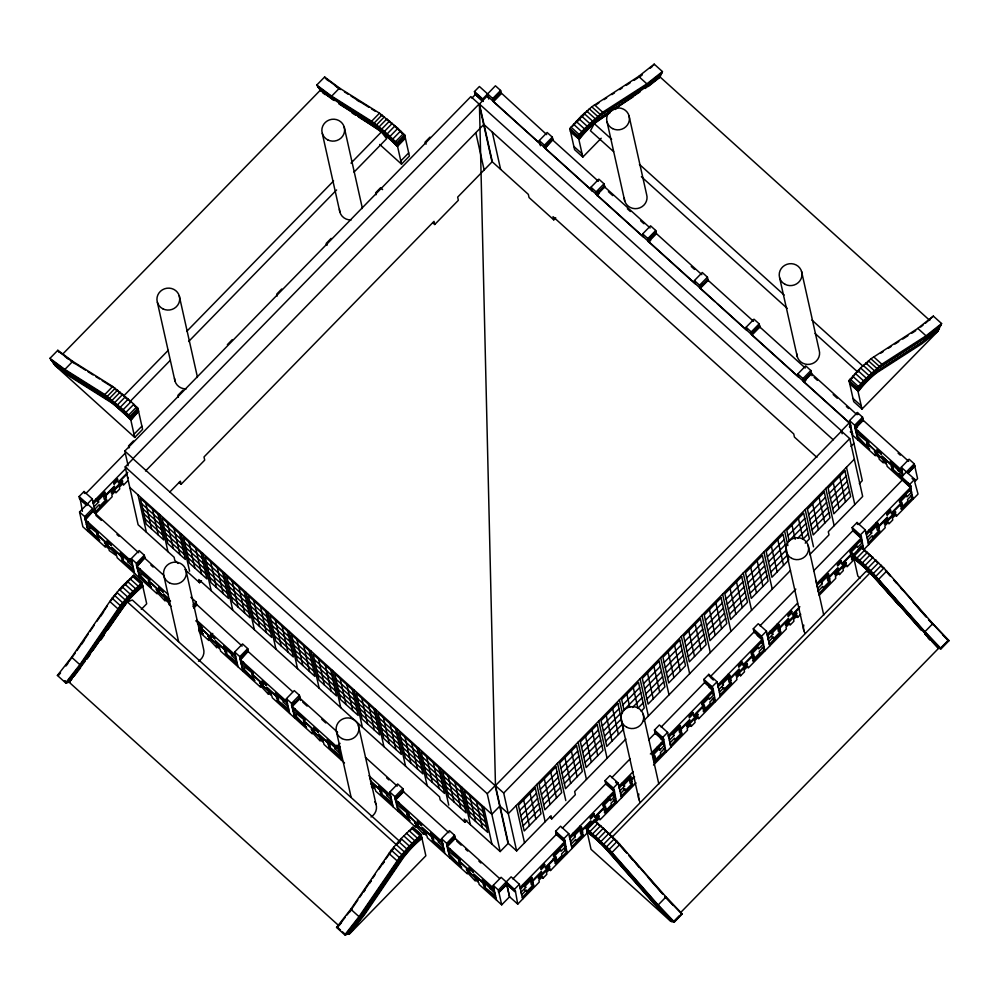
<?xml version="1.0" encoding="UTF-8"?>
<svg xmlns="http://www.w3.org/2000/svg" width="999" height="999" viewBox="0 0 999 999"><rect width="100%" height="100%" fill="white"/><g stroke="black" fill="none" stroke-linecap="round" stroke-linejoin="round"><path stroke-width="1.5" d="M653.596 65.472L654.195 64.136L662.437 71.578L659.889 77.285L648.239 86.488M933.353 316.121L917.806 328.396L870.941 358.791L860.564 367.932L849 380.494L853.72 401.623L861.962 409.066L937.699 331.481L941.595 323.551L933.353 316.121L925.499 323.189M609.44 112.837L594.28 123.614L590.459 130.757L613.611 151.648M70.255 682.055L65.647 682.879L57.405 675.449L71.628 657.242L112.088 598.176L121.928 586.613L133.741 575.224L141.983 582.654L146.703 603.796L141.296 609.328M75.25 653.059L65.946 665.471M76.985 650.524L82.18 642.894M83.904 640.347L88.237 634.003M89.972 631.455L94.293 625.099M96.891 621.291L101.224 614.934M102.959 612.387L107.28 606.031M81.868 643.955L84.465 640.147M100.924 615.983L103.521 612.162M65.647 682.879L79.87 664.672L120.317 605.619L130.157 594.055L141.983 582.654M85.439 660.764L79.058 669.243M87.175 658.204L123.664 604.882L133.354 593.756L142.582 585.314M86.851 659.29L90.335 654.183M92.932 650.361L124.138 604.782L133.429 594.105L142.67 585.701M100.899 639.947L104.395 634.802M107.892 629.657L123.626 606.53A27.123 6.369 -47.9 0 1 142.457 586.788L142.845 586.5M350.786 909.227L391.246 850.161L401.074 838.598L412.899 827.209L421.141 834.64L425.861 855.781L350.125 933.353L344.805 934.864L336.563 927.422L350.786 909.227L359.016 916.657L344.805 934.864M352.672 907.591L357.867 899.962M359.603 897.414L362.2 893.606M363.923 891.071L370.854 880.893M372.59 878.358L375.187 874.537M378.646 869.455L383.841 861.837M385.577 859.29L394.305 847.227M363.624 892.132L365.347 889.585M369.68 883.228L371.416 880.681M382.679 864.147L384.415 861.613M359.016 916.657L399.475 857.604L409.315 846.041L421.141 834.64M399.775 841.433L132.33 600.024L127.348 601.91L69.118 682.205L338.873 925.711M110.752 600.948L112.238 598.975M571.053 131.893L579.295 139.336A27.123 6.369 -47.9 0 1 598.289 120.33L609.989 112.825M850.211 383.878L858.441 391.308A27.123 6.369 -47.9 0 1 877.434 372.315L921.89 343.756L938.398 330.719M60.19 672.827L57.405 675.449M58.729 675.199L60.539 672.889M65.971 665.946L67.77 663.623M68.869 682.305L77.21 671.615M70.255 681.018L72.128 678.633M73.988 676.248L80.519 667.894M345.092 917.457L337.425 927.272L340.522 930.057M347.015 914.997L348.926 912.537M339.697 924.874L341.508 922.552M349.638 912.137L352.36 908.665M346.129 934.627L360.602 916.095L400.849 857.304L409.79 846.79L421.378 835.713M348.027 934.29L362.849 915.296L402.822 856.867L412.512 845.741L421.728 837.299M348.489 934.202L363.399 915.096L403.296 856.767L412.587 846.091L421.815 837.686M349.413 934.04L364.51 914.697L402.784 858.516A27.123 6.369 -47.9 0 1 421.615 838.773L422.003 838.486M112.974 597.989L116.658 593.418M571.403 129.945L570.441 131.156L578.683 138.599L587.537 128.521L597.664 119.343L640.072 91.896M578.771 138.986L587.612 128.871L597.327 120.08L633.129 96.891M392.607 849.862L394.006 848.101M601.198 138.237L582.804 157.08L574.575 149.638L569.842 128.509L581.406 115.946L591.783 106.806L638.648 76.411L654.195 64.136M582.804 157.08L578.084 135.951L584.353 128.809L602.697 112.238L646.89 83.854L662.437 71.578M861.962 409.066L857.242 387.924L863.498 380.794L881.855 364.223L926.048 335.839L941.595 323.551M572.402 126.361L585.551 112.887M396.578 844.48L401.386 839.098M397.664 843.693L400.761 840.221M851.086 379.333L852.622 377.572M119.793 589.785L132.193 577.385M120.829 589.098L122.39 587.375M854.757 374.75L849.162 381.181L857.392 388.623L868.793 376.186L878.546 367.595L925.274 337.312L940.996 324.9M577.372 121.304L578.97 119.618M128.109 465.746L124.825 451.048L470.854 96.603L479.095 104.046L492.02 161.9L457.654 197.128L458.354 200.3L434.74 224.5L432.679 222.64M625.886 739.035L574.65 791.52L575.349 794.692L551.735 818.893L551.023 815.721L516.645 850.923L508.404 843.481L495.467 785.626L841.495 431.168L849.737 438.611L862.674 496.466L828.296 531.705L829.008 534.865L809.677 554.67M49.95 358.354L57.83 350.287L72.727 361.376L112.687 386.476L131.056 401.623L137.887 408.241L142.607 429.37L134.728 437.437L55.482 365.909L49.95 358.354L64.86 369.443L104.808 394.543L123.189 409.69L130.007 416.308L134.728 437.437M333.803 100.375L320.567 90.534L316.745 85.065L324.625 76.998L339.523 88.087L379.483 113.187L397.864 128.334L404.682 134.952L409.403 156.081L401.523 164.148L379.707 144.455M62.512 354.295L320.354 90.185L381.443 131.918L386.638 138.699L354.008 172.14M64.86 369.443L72.727 361.376M316.745 85.065L331.656 96.154L339.523 88.087M104.808 394.543L112.687 386.476M331.656 96.154L371.616 121.254L379.483 113.187M107.33 396.341L115.21 388.274M371.616 121.254L374.138 123.052L382.005 114.985M109.753 398.164L117.632 390.109M374.138 123.052L376.548 124.875L384.428 116.808M112.288 400.174L120.167 392.12M376.548 124.875L379.096 126.885L386.963 118.819M114.935 402.36L122.802 394.293M379.096 126.885L381.73 129.071L389.598 121.004M123.614 396.029L168.219 350.337M186.713 331.393L333.579 180.956M350.986 163.124L381.443 131.918M117.645 404.682L125.512 396.615M381.73 129.071L384.44 131.393L392.32 123.327M120.404 407.13L128.284 399.063M384.44 131.393L387.2 133.841L395.08 125.774M129.895 401.698L170.142 360.464M188.636 341.521L336.601 189.96M123.189 409.69L131.056 401.623M387.2 133.841L389.985 136.401L397.864 128.334M125.974 412.325L133.841 404.258M389.985 136.401L392.769 139.036L400.636 130.969M128.721 415.01L136.601 406.943M401.523 164.148L396.803 143.019L395.517 141.721L403.396 133.654M130.007 416.308L137.887 408.241M396.803 143.019L404.682 134.952M404.92 136.014L397.04 144.081L375.562 125.062L333.291 98.314L318.119 87.025M405.357 137.999L397.49 146.066L378.097 128.634L338.798 103.796M138.337 411.663L130.869 420.154L134.403 415.696M134.016 434.253L141.895 426.186M400.811 160.964L408.691 152.897M86.751 505.019L79.533 498.513L79.096 496.553L84.041 491.496L92.283 498.926L93.369 503.796L104.907 491.97L105.22 493.394L98.289 500.499L98.639 502.072L94.043 506.793M133.466 440.871L128.521 445.929L128.958 447.889L129.458 447.39M182.879 390.247L177.934 395.304L178.384 397.265M227.36 344.68L232.305 339.623M281.718 288.998L276.785 294.056L277.223 296.029M331.144 238.374L326.198 243.431L326.636 245.404L327.135 244.892M429.982 137.125L425.037 142.195L426.086 144.143M474.463 91.571L479.408 86.501L492.732 98.526L493.169 100.499L501.036 92.432L500.599 90.459L495.429 85.802L482.704 99.001L474.463 91.571L474.9 93.531L483.141 100.974M79.533 498.513L80.032 498.014L82.405 511.338M482.38 101.249L475.012 94.018L475.499 93.519L482.717 100.025M85.839 493.543L124.887 453.546M471.915 98.077L475.174 94.743M171.054 606.368L168.881 604.407L168.494 602.647L164.623 599.163L165.022 600.923L156.731 592.032L157.118 593.793L117.17 557.742L116.783 555.968L109.266 550.599L108.879 548.838L105.02 545.354L105.407 547.115L82.855 526.76L79.545 511.975L92.283 498.926M479.095 104.046L133.067 458.491L124.825 451.048M178.184 563.436L174.813 560.402L174.101 557.23L138.124 524.75L125.2 466.883L133.067 458.816L495.129 785.639L508.054 843.493L500.187 851.56L464.223 819.105L464.922 822.277L466.895 820.254M488.186 96.404L487.699 96.903L487.562 93.869M126.623 467.644L92.994 502.097L95.592 513.711L112.2 496.69L111.813 494.93L115.497 491.146L115.896 492.907L119.755 488.948L119.356 487.187L123.052 483.404L123.451 485.177L127.585 480.931M127.785 472.315L118.232 482.105L118.394 482.867L127.16 473.888M492.732 98.526L500.599 90.459M92.595 508.566L93.032 510.539L85.152 518.606L84.715 516.633L92.595 508.566L79.096 496.553M539.972 143.706L493.431 101.698L492.644 100.025L500.524 91.958L501.036 92.432M88.449 522.489L86.476 524.5L98.202 533.828L97.877 532.405L85.802 521.503L84.753 518.631L87.7 515.596M492.757 100.524L495.716 97.49M94.618 509.403L99.226 504.682L99.588 506.281L106.518 499.175L106.756 500.237L95.217 512.05M106.144 497.514L104.296 499.425L103.734 496.953L114.361 486.063L114.535 486.825L105.769 495.804L106.144 497.514L104.083 495.666M493.281 100.986L501.148 92.919L546.715 134.615M85.265 519.093L93.144 511.026L92.52 510.064L93.032 510.539M493.431 101.698L501.311 93.631M88.024 531.418L85.427 519.805L93.144 511.026M86.339 524.038L88.312 522.027M89.61 527.697L87.65 529.77L99.725 540.671L87.063 527.11M145.542 470.991L483.691 124.613M87.812 530.494L89.785 528.471M169.78 492.007L180.382 481.156L181.081 484.315L204.708 460.114L203.996 456.955L434.028 221.328L434.74 224.5M133.017 566.52L128.197 562.162L127.847 560.576L129.808 558.566M540.422 145.742L539.26 140.547L547.14 132.48L552.31 137.138L552.747 139.111L544.88 147.178L544.355 146.703L545.142 148.376L591.683 190.384M134.565 573.426L131.256 558.641L139.136 550.586L144.306 555.244L144.743 557.217L136.863 565.284L136.351 564.81L144.231 556.743L144.743 557.217M128.197 562.162L130.17 560.152M544.88 147.178L544.443 145.205L552.31 137.138M136.863 565.284L136.426 563.311L144.306 555.244M544.467 147.203L552.235 138.636L552.747 139.111M139.735 578.096L136.463 565.309L144.231 556.743M136.975 565.771L144.855 557.704L144.331 557.242M544.979 147.665L552.859 139.598L552.347 139.136M137.587 568.668L137.138 566.483L144.855 557.704M545.142 148.376L552.859 139.598M138.049 570.716L140.022 568.706M140.16 569.168L138.187 571.178L149.912 580.494L149.588 579.07L137.512 568.181M138.774 573.788L151.436 587.337L139.361 576.448L141.334 574.425M184.915 569.517L199.525 582.704L201.498 580.694M859.34 483.666L862.299 480.631L849.362 422.777L487.312 95.966L479.433 104.033L492.37 161.888L528.334 194.368L529.045 197.54L553.771 219.855L555.731 217.832M591.82 191.009L590.971 187.213L598.851 179.146L604.02 183.816L604.457 185.777L596.59 193.843L596.066 193.381L596.853 195.055L643.393 237.063L642.682 233.891L650.561 225.824L655.731 230.494L656.168 232.455L648.289 240.522L647.777 240.06L655.656 231.993L656.168 232.455M193.057 604.944L196.016 601.922L190.846 597.252M596.59 193.843L596.141 191.883L604.02 183.816M192.982 606.443L195.929 603.421L196.453 603.883L193.494 606.917M596.178 193.868L599.125 190.846M596.69 194.343L604.57 186.276L603.945 185.315L604.457 185.777M193.606 607.404L196.566 604.383L242.12 646.078M596.853 195.055L604.732 186.988L650.137 227.972M193.769 608.116L196.716 605.094M596.99 195.679L598.963 193.656M200.599 629.545L200.037 627.072L211.326 637.874L202.16 629.595L202.535 631.306L200.599 629.545L202.56 627.534M210.789 635.451L210.477 634.028L214.51 637.687L214.835 639.098L210.789 635.451L212.762 633.441M199.063 631.655L208.828 640.471L208.429 638.698L216.733 647.602L218.706 645.591M224.925 651.51L224.55 649.8L215.197 640.759L226.323 650.799L226.873 653.271L224.925 651.51L226.898 649.5M237.974 666.783L234.678 651.997L242.545 643.93L247.727 648.601L248.164 650.561L240.284 658.628L239.772 658.166L243.157 671.453M236.438 659.864L231.618 655.519L233.579 653.496M648.289 240.522L647.851 238.561L655.731 230.494M240.284 658.628L239.847 656.668L247.727 648.601M650.674 240.334L648.701 242.357L647.889 240.547L655.756 232.48L656.58 234.29M239.872 658.653L247.64 650.099L248.164 650.561M240.397 659.128L248.264 651.061L247.752 650.586M648.401 241.021L656.281 232.954M242.183 667.145L254.857 680.694L242.782 669.792L241.009 662.012L240.559 659.839L248.264 651.061M241.471 664.073L243.444 662.05M243.569 662.512L241.608 664.535L253.321 673.85L253.009 672.427L240.934 661.525M242.769 669.742L244.743 667.719M276.636 698.189L276.261 696.478L266.908 687.437L278.034 697.477L278.584 699.949L276.636 698.189L278.609 696.178M701.847 274.65L656.443 233.666L648.563 241.733L695.104 283.741L694.392 280.569L702.272 272.502L707.442 277.173L707.879 279.133L699.999 287.2L699.487 286.738L701.46 284.715M289.685 713.461L286.388 698.676L294.255 690.609L299.425 695.279L299.875 697.24L291.995 705.306L291.483 704.844L294.855 718.131M288.149 706.543L283.329 702.197L285.289 700.174M291.995 705.306L291.558 703.346L299.425 695.279M699.999 287.2L699.562 285.239L707.442 277.173M291.583 705.331L294.543 702.309M715.034 301.723L700.274 288.411L699.6 287.225L702.547 284.203M700.112 287.687L707.991 279.62L708.291 280.969M292.108 705.794L299.975 697.727L299.35 696.778L299.875 697.24M292.719 708.691L292.27 706.518L300.137 698.451L337.6 732.255M700.274 288.411L708.154 280.344L753.546 321.328M293.182 710.751L295.155 708.728M295.279 709.19L293.319 711.213L305.032 720.529L304.72 719.105L292.645 708.204M328.346 744.867L327.959 743.156L318.619 734.115L329.732 744.143L330.294 746.615L328.346 744.867L330.319 742.844M339.847 753.221L335.04 748.875L334.677 747.289L336.651 745.266M341.396 760.139L338.099 745.354L340.06 743.331M717.294 303.783L746.815 330.419L746.103 327.247L753.983 319.18L759.153 323.851L759.59 325.811L751.71 333.878L751.198 333.416L751.985 335.09L798.526 377.098L797.814 373.926L805.694 365.859L810.863 370.529L811.3 372.49L803.421 380.557L802.909 380.082L803.833 382.38L805.806 380.369M335.04 748.875L337 746.852M751.71 333.878L751.273 331.918L759.153 323.851M751.31 333.903L759.065 325.349L759.59 325.811M751.822 334.365L759.702 326.298L759.178 325.836M751.985 335.09L759.852 327.023L805.256 368.007M380.057 791.545L379.67 789.834L370.329 780.793L381.443 790.821L382.005 793.293L380.057 791.545L382.03 789.522M393.107 806.817L389.81 792.032L397.677 783.965L402.847 788.636L403.284 790.596L395.417 798.663L394.892 798.189L398.276 811.475M391.558 799.899L386.75 795.541L388.711 793.531M395.417 798.663L394.98 796.69L402.847 788.636M803.421 380.557L802.984 378.596L810.863 370.529M395.005 798.688L397.964 795.666M395.529 799.15L403.396 791.083L402.772 790.122L403.284 790.596M803.533 381.044L811.413 372.977L810.776 372.015L811.3 372.49M396.603 803.983L398.576 801.972M398.701 802.547L396.728 804.557L408.454 813.885L408.141 812.462L396.066 801.56M407.43 816.258L406.88 813.785L418.169 824.575L408.991 816.295L409.378 818.006L407.43 816.258L409.403 814.235M371.865 787.637L371.466 785.863L375.324 789.347L375.724 791.121L415.671 827.172L415.272 825.411L423.564 834.302L425.537 832.292M431.768 838.223L431.381 836.513L422.04 827.459L433.154 837.499L433.716 839.972L431.768 838.223L433.741 836.2M444.817 853.483L441.508 838.71L449.388 830.644L454.557 835.301L454.995 837.274L447.127 845.341L446.603 844.867L450.549 840.833M913.086 499.138L910.489 487.524L887.149 466.358L886.75 464.597L882.891 461.113L883.291 462.874L879.245 459.228L878.845 457.467L874.987 453.983L875.386 455.744L852.821 435.377L849.525 420.604L857.392 412.537L862.574 417.195L863.011 419.168L855.132 427.235L854.62 426.76L862.487 418.693L863.011 419.168M443.269 846.578L438.449 842.219L440.422 840.209M500.187 851.56L487.25 793.706L495.129 785.639M842.145 433.778L841.483 430.844L849.362 422.777M855.132 427.235L854.694 425.262L862.574 417.195M447.127 845.341L446.69 843.368L454.557 835.301M858.004 440.047L854.719 427.26L862.599 419.193L863.411 420.991M449.987 858.153L446.715 845.366L454.483 836.8L454.995 837.274M855.244 427.722L863.111 419.655M447.227 845.828L455.107 837.761L454.595 837.299M855.544 429.058L857.504 427.048M516.645 850.923L503.708 793.056L849.737 438.611M448.351 850.811L450.287 848.638M856.355 432.704L858.328 430.694M450.412 849.225L448.439 851.235L460.164 860.551L459.84 859.14L447.777 848.238M858.416 431.118L856.455 433.129L868.168 442.445L867.856 441.034L855.781 430.132M499.725 806.205L491.845 814.272L129.795 487.462M851.011 446.378L853.958 443.344M867.157 444.83L866.595 442.345L877.884 453.146L868.718 444.867L869.093 446.578L867.157 444.83L869.118 442.807M854.332 459.19L508.304 813.636L500.074 806.193M519.642 810.551L536.475 793.318M540.284 789.41L557.117 772.165M560.926 768.268L577.759 751.023M581.568 747.127L598.401 729.882M602.21 725.973L619.043 708.728M622.852 704.832L639.685 687.587M643.493 683.691L660.327 666.445M664.135 662.537L680.968 645.304M684.777 641.395L701.61 624.15M705.419 620.254L722.252 603.009M726.061 599.113L742.894 581.868M746.703 577.959L763.536 560.726M767.344 556.818L784.178 539.572M787.986 535.676L804.819 518.431M808.628 514.535L825.461 497.29M829.27 493.381L846.103 476.148M520.779 815.659L537.612 798.426M541.421 794.517L558.254 777.272M562.062 773.376L578.896 756.131M582.704 752.235L599.537 734.989M603.346 731.081L620.179 713.835M640.821 692.694L623.988 709.939L621.665 699.55L638.498 682.305L644.255 708.016L641.133 711.213M644.63 688.798L661.463 671.553M665.272 667.644L682.105 650.411M685.913 646.503L702.747 629.258M706.568 625.362L723.388 608.116M727.21 604.22L744.043 586.975M747.851 583.066L764.685 565.834M768.493 561.925L785.326 544.68M805.968 523.538L789.135 540.784L786.812 530.394L803.646 513.149L809.39 538.861L805.231 543.131M809.777 519.642L826.61 502.397M830.419 498.489L847.252 481.256M521.928 820.766L538.761 803.533M542.569 799.625L559.403 782.379M563.211 778.483L580.044 761.238M583.853 757.342L600.686 740.097M604.495 736.188L621.328 718.943M632.479 707.517L641.97 697.801M645.779 693.905L662.612 676.66M666.42 672.752L683.254 655.519M687.062 651.61L703.895 634.365M707.704 630.469L724.537 613.224M728.346 609.328L745.179 592.082M748.988 588.174L765.821 570.941M769.63 567.032L786.463 549.787M797.614 538.361L807.105 528.646M810.913 524.75L827.746 507.504M831.555 503.596L848.388 486.363M523.064 825.873L539.897 808.641M543.706 804.732L560.539 787.487M564.348 783.591L581.181 766.345M584.989 762.449L601.823 745.204M605.631 741.295L622.464 724.05M643.106 702.909L637.899 708.241L633.304 687.637M646.915 699.013L663.748 681.768M667.557 677.859L684.39 660.626M688.199 656.718L705.032 639.472M708.84 635.576L725.674 618.331M729.482 614.435L746.315 597.19M750.124 593.281L766.957 576.048M770.766 572.14L787.599 554.895L783.004 534.29L766.171 551.535L771.915 577.247L788.748 560.002L788.174 557.454M808.241 533.753L803.046 539.085L798.438 518.481M812.062 529.857L828.895 512.612M832.704 508.703L849.537 491.471M891.483 466.795L891.108 465.072L881.755 456.031L892.881 466.071L893.431 468.543L891.483 466.795L893.456 464.772M483.479 884.889L483.091 883.178L473.751 874.137L484.865 884.177L485.414 886.65L483.479 884.889L485.439 882.879M643.331 721.166L790.496 570.417M902.996 475.137L890.559 462.662L890.246 461.238L902.322 472.14L901.235 467.27L909.102 459.203L914.272 463.873L914.722 465.846L907.829 472.902M494.98 893.243L482.554 880.768L482.23 879.345L494.305 890.246L493.219 885.376L501.098 877.309L514.423 889.347L514.86 891.308L515.359 890.796L517.732 904.12L539.285 882.042L538.886 880.281L542.582 876.498L542.981 878.258L546.84 874.3L546.441 872.539L550.137 868.755L550.524 870.529L587.674 832.479M898.176 470.791L900.136 468.781M490.159 888.898L492.132 886.887M511.238 887.075L507.117 883.366L498.838 892.007L498.389 890.047L511.126 876.847L519.368 884.277L520.454 889.147L531.992 877.322L532.305 878.745L525.374 885.851L525.724 887.424L521.116 892.144L521.703 894.754L526.311 890.034L526.66 891.632L533.603 884.527L533.841 885.589L522.302 897.402L522.664 899.063M561.688 837.387L564.772 840.171L564.285 840.683L556.043 833.241L555.606 831.28L560.539 826.223L568.781 833.653L572.09 848.438M610.077 785.838L614.198 789.56L613.698 790.059L605.456 782.617L605.019 780.656L609.964 775.599L618.206 783.029L621.503 797.814M665.983 752.259L663.611 738.935L663.124 739.435L654.882 732.005L654.445 730.032L659.39 724.974L667.619 732.404L670.928 747.19M705.831 681.805L713.036 688.311L712.537 688.811L704.307 681.38L703.858 679.407L708.803 674.35L717.045 681.793L720.354 696.565M764.822 651.011L762.462 637.687L761.962 638.186L753.721 630.756L753.283 628.783L758.229 623.726L766.47 631.168L769.767 645.953M859.24 534.577L861.3 536.438L860.801 536.95L852.559 529.507L852.122 527.547L857.067 522.477L865.309 529.92L868.606 544.705M907.629 483.029L910.713 485.814L910.226 486.326L901.985 478.883L901.548 476.923L914.272 463.873M911.25 468.394L914.197 465.372L914.722 465.846M907.417 472.927L909.39 470.904M911.35 468.893L914.197 465.372M556.043 833.241L556.53 832.741L556.455 835.077M753.721 630.756L754.22 630.244L757.417 633.528M852.559 529.507L853.059 528.995L856.143 531.793M901.985 478.883L902.472 478.384L902.247 480.094L858.853 524.537M501.698 904.832L498.938 892.507L506.818 884.44L509.577 896.765L501.698 904.832L479.145 884.465L478.746 882.704L474.887 879.22L475.274 880.981L466.983 872.09L467.382 873.85L427.435 837.799L427.035 836.026L423.176 832.542L423.564 834.302M605.869 784.452L606.068 782.604M655.294 733.828L655.481 731.98M704.707 683.204L704.907 681.355L713.149 688.798L715.409 701.635L712.312 698.838M754.133 632.579L754.32 630.744M861.6 540.322L861.076 538.149L852.834 530.719L853.059 528.995M907.941 473.389L914.822 466.333L914.31 465.859M512.912 878.895L556.306 834.452L564.547 841.895L520.067 887.449L522.29 897.352M562.337 828.283L605.731 783.828L613.973 791.27L569.492 836.825L569.954 839.073M611.763 777.659L630.194 758.765M648.638 739.872L655.157 733.204L663.386 740.646L650.374 753.983M661.176 727.035L704.57 682.579L712.811 690.022L668.331 735.576L668.793 737.836M710.601 676.41L753.995 631.955L762.237 639.397L717.757 684.964L718.206 687.212M760.014 625.786L795.816 589.11M813.773 570.716L852.834 530.719M514.423 889.347L519.368 884.277M564.285 840.683L563.836 838.723L568.781 833.653M613.698 790.059L613.261 788.099L618.206 783.029M663.124 739.435L662.687 737.474L667.619 732.404M712.537 688.811L712.1 686.85L717.045 681.793M761.962 638.186L761.525 636.226L766.47 631.168M860.801 536.95L860.364 534.977L865.309 529.92M910.226 486.326L909.789 484.353L914.722 479.295L901.235 467.27M567.145 853.508L564.772 840.171M613.473 800.087L616.57 802.884L614.198 789.56M914.822 466.333L917.582 478.658L914.672 481.768L918.031 494.08L896.465 516.158L896.078 514.398L892.382 518.181L892.781 519.942L888.923 523.901L888.523 522.14L884.827 525.911L885.226 527.684L863.673 549.762L861.3 536.438M909.477 490.359L911.538 492.22L906.942 496.94L906.58 495.354L899.649 502.46L899.325 501.036L910.876 489.223L910.713 485.814M633.016 771.752L618.918 786.201L619.368 788.448M797.552 603.221L767.17 634.34L769.392 644.243M816.595 583.716L861.076 538.149M866.008 533.091L910.489 487.524M564.934 843.581L553.384 855.406L553.708 856.83L560.639 849.724L561.001 851.298L565.596 846.59L562.512 843.793M569.867 838.523L581.406 826.697L581.73 828.121L574.787 835.226L575.149 836.812L570.541 841.52M614.348 792.956L602.809 804.782L603.121 806.205L610.064 799.1L608.004 797.239M619.293 787.899L630.831 776.073L631.143 777.497L624.213 784.602L624.562 786.188L619.967 790.896M652.235 754.158L663.773 742.332M668.706 737.274L680.257 725.449L680.569 726.872L673.638 733.978L673.988 735.564L669.38 740.271M713.186 691.708L701.648 703.533L701.972 704.957L708.903 697.851L709.253 699.437L713.86 694.717L711.8 692.856M718.131 686.65L729.67 674.824L729.994 676.248L723.051 683.353L723.413 684.939L718.805 689.66M762.612 641.083L751.073 652.909L751.385 654.333L758.328 647.227L758.678 648.813L763.286 644.093L761.226 642.232M767.557 636.026L779.095 624.2L779.407 625.624L772.477 632.729L772.826 634.315L768.219 639.035M816.97 585.402L828.508 573.588L828.833 574.999L821.89 582.105L822.252 583.691L817.644 588.411M861.45 539.847L849.912 551.66L850.224 553.084L857.167 545.978L857.517 547.564L862.125 542.844L860.064 540.983M866.395 534.777L877.934 522.964L878.246 524.388L871.315 531.48L871.665 533.066L867.07 537.787M652.547 755.581L659.477 748.476L657.417 746.615M742.619 663.311L738.761 667.27L738.436 665.846L742.307 661.887L742.619 663.311L740.559 661.45M657.779 748.201L659.839 750.062L664.435 745.341L661.35 742.557M633.915 776.698L629.657 781.056L630.219 783.528L632.067 781.63L631.693 779.919L634.615 776.922M652.647 757.504L654.77 755.331L655.332 757.804L653.471 759.702M799.849 606.73L792.407 614.348L792.582 615.109L799.4 608.116M586.313 828.196L594.18 820.129L617.132 841.345L666.021 896.927L682.255 913.935L674.375 922.002L670.279 920.866L591.033 849.325L586.313 828.196L609.253 849.412L658.154 904.994L674.375 922.002M860.127 578.109L857.829 576.036L853.109 554.907L860.976 546.84L883.928 568.056L932.816 623.626L949.05 640.646L941.17 648.713L937.799 648.189M533.229 882.866L531.368 884.777L530.819 882.304L541.446 871.415L541.62 872.177L532.854 881.155L533.229 882.866L531.168 881.018M554.632 860.951L556.48 859.053L555.931 856.58L545.304 867.457L545.479 868.218L554.245 859.24L554.632 860.951L552.572 859.09M566.183 849.187L561.575 853.908L561.938 855.506L554.994 862.612L555.232 863.673L566.77 851.847L564.71 849.937M571.128 844.13L575.724 839.41L576.086 841.008L583.016 833.903L583.254 834.964L571.715 846.79M582.654 832.254L580.794 834.153L580.244 831.68L590.871 820.791L591.033 821.553L582.267 830.531L582.654 832.254L580.594 830.394M605.906 808.428L604.045 810.326L603.671 808.616L594.904 817.594L594.73 816.832L605.357 805.956L605.906 808.428L603.846 806.568M615.596 798.563L611.001 803.283L611.351 804.882L604.42 811.987L604.657 813.049L616.196 801.223L614.123 799.312L616.196 801.223M620.541 793.506L625.149 788.785L625.511 790.384L632.442 783.278L632.679 784.34L621.141 796.166M665.022 747.939L660.414 752.659L660.776 754.257L653.846 761.363M669.967 742.881L674.575 738.161L674.924 739.76L681.867 732.654L682.092 733.716L670.554 745.541L670.229 744.255M681.493 731.006L679.632 732.904L679.083 730.431L689.71 719.542L689.872 720.304L681.106 729.295L681.493 731.006L679.432 729.145M704.745 707.18L702.884 709.078L702.509 707.367L693.743 716.358L693.568 715.596L704.195 704.707L704.745 707.18L702.684 705.319M714.447 697.327L709.839 702.035L710.189 703.633L703.259 710.739L703.496 711.8L715.034 699.974L712.961 698.064M719.38 692.257L723.988 687.537L724.35 689.135L731.28 682.03L731.518 683.091L719.979 694.917L719.642 693.631M730.906 680.381L729.058 682.28L728.496 679.807L739.123 668.93L739.297 669.692L730.531 678.671L730.906 680.381L728.858 678.521M754.17 656.555L752.309 658.466L751.922 656.755L743.156 665.734L742.994 664.972L753.621 654.083L754.17 656.555L752.11 654.695M763.86 646.703L759.252 651.41L759.615 653.009L752.684 660.114L752.921 661.176L764.46 649.35L762.387 647.439L764.46 649.35M768.805 641.633L773.413 636.925L773.763 638.511L780.706 631.418L780.943 632.467L769.405 644.293M780.331 629.757L778.471 631.655L777.921 629.183L788.548 618.306L788.723 619.068L779.944 628.046L780.331 629.757L778.271 627.896M818.231 591.008L822.826 586.301L823.188 587.899L830.119 580.794L830.356 581.843L818.818 593.668M829.757 579.133L827.896 581.031L827.347 578.558L837.961 567.682L838.136 568.443L829.37 577.422L829.757 579.133L827.696 577.272M853.009 555.307L851.148 557.217L850.773 555.506L841.995 564.485L841.832 563.723L852.459 552.834L853.009 555.307L850.948 553.458M858.104 550.174L862.699 545.454M867.644 540.384L872.252 535.676L872.602 537.275L879.545 530.169L879.782 531.231L868.243 543.044M879.17 528.508L877.309 530.419L876.76 527.934L887.387 517.057L887.562 517.819L878.795 526.798L879.17 528.508L877.11 526.648M902.434 504.695L900.574 506.593L900.186 504.882L891.42 513.861L891.245 513.099L901.872 502.21L902.434 504.695L900.374 502.834M912.124 494.83L907.517 499.55L907.879 501.148L900.936 508.241L901.173 509.303L912.724 497.49L910.651 495.566L912.724 497.49M589.41 825.861L594.343 820.828M594.068 821.715L599.188 816.483L598.963 815.471L587.712 826.997L587.936 827.996M846.29 563.361L835.039 574.887L834.814 573.876L846.066 562.362L846.29 563.361L844.23 561.5M587.512 829.145L595.392 821.078M853.109 554.907L854.307 555.856L862.187 547.789M853.508 556.843L851.523 558.866L851.76 559.927L854.907 556.705M595.866 821.915L599.55 818.131L599.949 819.904L636.051 782.916M654.07 762.424L665.621 750.599L663.548 748.688M653.508 765.034L687.549 730.169L687.15 728.408L690.846 724.625L691.233 726.398L695.104 722.439L694.705 720.666L698.388 716.895L698.788 718.656L736.962 679.545L736.575 677.784L740.259 674L740.659 675.774L744.517 671.815L744.13 670.042L747.814 666.271L748.214 668.031L786.388 628.92L785.988 627.16L789.685 623.376L790.072 625.149L793.943 621.191L793.543 619.417L797.239 615.646L797.627 617.407L800.736 614.235M837.437 572.664L839.497 574.525L843.356 570.566L842.969 568.806L846.653 565.022L847.052 566.783L854.307 559.353M590.159 831.33L598.026 823.263M854.307 555.856L856.955 558.029L864.822 549.962M592.869 833.653L600.736 825.586M856.955 558.029L859.664 560.364L867.544 552.297M595.629 836.101L603.496 828.034M859.664 560.364L862.424 562.812L870.304 554.745M598.413 838.661L606.281 830.594M862.424 562.812L865.209 565.359L873.089 557.292M601.186 841.283L609.065 833.228M865.209 565.359L867.994 567.994L875.861 559.927M609.24 834.39L865.996 571.391L870.017 572.927L938.623 648.276L680.781 912.387M603.945 843.98L611.813 835.913M941.17 648.713L924.949 631.693L870.741 570.691L878.62 562.624M612.175 837.037L870.017 572.927M606.643 846.69L614.51 838.623M873.438 573.401L881.318 565.334M609.253 849.412L617.132 841.345M876.061 576.123L883.928 568.056M612.05 852.409L619.929 844.342M878.845 579.12L886.725 571.053M658.154 904.994L666.021 896.927M924.949 631.693L932.816 623.626M679.32 915.808L673.413 921.852L656.892 904.532L603.408 844.267M949.05 640.646L948.088 640.496L940.209 648.563L923.688 631.243L875.037 575.911L853.346 555.968M124.788 584.865L127.21 582.442M858.054 371.253L859.714 369.58M581.393 117.208L583.803 114.897M409.69 830.856L413.062 827.896L420.267 834.402M586.376 112.138L587.986 110.752M865.534 364.123L867.956 362.05M421.291 835.339L409.627 846.528L400.374 857.404L360.052 916.295L345.666 934.714L342.582 931.917M649.974 68.344L652.384 66.434M639.897 76.761L642.332 74.838M661.837 72.915L646.116 85.327L599.4 115.609L589.635 124.201L578.246 136.638L570.004 129.196M661.513 73.626L645.704 86.126L599.063 116.334L589.635 124.638L578.321 137.013L570.079 129.57M645.154 88.461L660.202 76.573M920.666 327.01L923.076 325.1M940.671 325.612L924.862 338.112L878.208 368.319L868.78 376.623L857.479 388.998L849.237 381.556M939.36 328.559L923.151 341.371L876.822 371.328L866.695 380.507L857.829 390.584L849.6 383.141M939.035 329.27L922.726 342.158L876.485 372.065L866.77 380.856L857.916 390.971L849.687 383.529M614.497 109.253L660.014 76.935L929.769 320.429M594.942 105.469L598.838 102.972M604.045 99.625L606.643 97.952M611.85 94.605L614.46 92.932M619.655 89.598L622.265 87.924M626.161 85.415L630.069 82.905M633.978 80.395L637.874 77.897M615.197 109.49L617.794 107.817M880.594 353.284L883.203 351.611M888.411 348.264L891.008 346.591M894.917 344.081L898.813 341.583M902.721 339.073L907.929 335.726M911.825 333.216L915.733 330.706M336.563 927.422L337.887 927.184M681.281 913.785L682.255 913.935M352.01 112.912L355.844 115.322M358.391 116.92L377.56 128.933A27.123 4.333 44.3 0 1 397.265 146.428L405.144 138.362M344.468 91.92L348.339 94.356M350.924 95.979L356.081 99.226M358.666 100.849L368.981 107.33M371.566 108.953L375.437 111.376M356.655 99.975L359.24 101.598M339.523 103.859L377.61 127.934L397.402 145.667L405.269 137.6L404.183 136.476M75.087 363.599L85.415 370.08M87.987 371.703L93.157 374.95M95.729 376.561L99.6 378.996M102.185 380.619L112.512 387.1M380.594 114.623L382.942 116.296M853.97 558.753L854.332 559.003A27.123 4.333 44.3 0 1 874.2 577.235L898.863 605.394M114.398 388.686L116.633 390.284M587.162 832.042L587.524 832.304A27.123 4.333 44.3 0 1 607.392 850.524L653.771 903.408L671.003 921.478M326.673 79.133L340.597 89.498M325.999 78.958L328.334 80.694M335.327 85.902L339.997 89.373M317.645 86.339L332.717 97.565L375.062 124.363L396.965 143.706L404.832 135.639L403.047 133.841M320.092 89.848L334.44 100.524M322.752 92.82L325.187 94.63M58.716 351.573L64.523 355.881M66.833 357.605L72.64 361.925M65.035 356.593L68.531 359.203M70.867 360.939L74.363 363.536M50.849 359.628L65.922 370.854L108.267 397.652L130.157 417.008L138.037 408.941L133.654 404.607M51.324 360.314L66.496 371.603L108.766 398.351L130.245 417.382L138.124 409.315L134.39 405.606M53.297 363.137L68.844 374.712L110.802 401.223L130.594 418.968L138.474 410.901L137.387 409.765M53.771 363.823L69.418 375.462L111.301 401.923L130.682 419.355L138.561 411.288L137.113 409.777M54.733 365.197L70.567 376.985L110.764 402.235A27.123 4.333 44.3 0 1 130.469 419.73M853.695 557.554L873.563 575.624L920.853 629.42M853.783 557.942L873.201 575.549L921.453 630.444M116.134 389.585L128.421 399.725M586.9 830.843L606.768 848.913L655.094 903.883L672.027 921.64M586.987 831.243L600.399 842.781M385.626 118.644L390.334 122.452M861.138 547.527L873.064 557.804M853.258 555.594L875.386 575.986L924.125 631.405L940.546 648.613L948.426 640.546L928.92 619.83M118.831 391.945L121.141 393.768M586.463 828.895L608.591 849.275L657.33 904.694L673.751 921.902L681.618 913.835L665.209 896.627M586.55 829.257L600.911 841.832M387.6 119.892L392.632 124.138M596.016 822.152L601.048 826.385M596.366 822.739L601.223 826.822M867.194 552.834L860.976 546.84M123.539 395.741L128.509 400.087M393.494 124.9L402.185 133.004M868.019 553.533L873.051 558.079M601.922 827.16L605.394 830.294M638.648 76.411L646.89 83.854M917.806 328.396L926.048 335.839M594.455 104.795L602.697 112.238M873.613 356.78L881.855 364.223M591.783 106.806L600.024 114.236M870.941 358.791L879.182 366.221M589.285 108.816L597.514 116.259M868.431 360.801L876.672 368.244M586.7 111.026L594.942 118.469M865.858 363.012L874.1 370.454M584.065 113.411L592.307 120.854M863.223 365.397L871.465 372.839M594.28 123.614L611.638 139.286M639.435 164.373L784.153 295.005M811.937 320.092L862.874 366.071M581.406 115.946L589.647 123.389M860.564 367.932L868.805 375.374M578.746 118.606L586.987 126.049M857.904 370.592L866.145 378.034M641.395 176.736L787.274 308.416M815.072 333.491L857.904 372.165M576.111 121.379L584.353 128.809M855.269 373.364L863.498 380.794M573.513 124.213L581.755 131.656M852.671 376.198L860.913 383.641M571.003 127.11L579.233 134.553M850.149 379.096L858.391 386.538M569.842 128.509L578.084 135.951M849 380.494L857.242 387.924M570.529 131.543L579.295 139.336M573.851 146.453L582.092 153.883M853.009 398.439L861.25 405.869M553.021 140.31L598.426 181.294M856.967 414.672L811.563 373.688L803.696 381.755L850.236 423.776L850.761 426.011M908.678 461.351L863.273 420.367L855.406 428.434L901.935 470.442L902.934 474.75M608.403 191.658L612.787 195.617M627.372 208.779L630.394 211.513M640.671 220.779L643.968 223.751M691.283 266.471L694.58 269.443M814.135 377.372L817.432 380.344M833.191 394.568L837.237 398.214M846.415 406.493L848.601 408.479M898.113 453.171L900.311 455.157M539.26 140.547L544.443 145.205M590.971 187.213L596.141 191.883M642.682 233.891L647.851 238.561M694.392 280.569L699.562 285.239M746.103 327.247L751.273 331.918M797.814 373.926L802.984 378.596M849.525 420.604L854.694 425.262M487.999 95.829L488.723 99.063M912.075 478.471L915.159 481.256L914.722 479.295M849.35 426.723L851.285 428.471M857.03 435.739L869.704 449.288L857.629 438.399M902.609 476.873L898.75 473.401L899.112 475L891.857 468.444L903.071 479.408M901.548 476.923L909.789 484.353M475.399 93.032L479.52 96.741M850.261 431.743L852.459 433.728M906.705 482.592L910.826 486.301M902.097 479.37L910.326 486.813M475.012 94.018L483.254 101.461M909.427 489.897L911.488 491.758M841.483 430.844L479.433 104.033L495.467 785.626L503.708 793.056M910.813 496.353L912.874 498.201M484.028 124.6L833.228 439.81M894.405 514.298L896.465 516.158M816.92 457.392L794.442 437.1L793.743 433.941L553.059 216.683L553.771 219.855M876.185 522.527L878.246 524.388M869.255 529.632L871.315 531.48M869.605 531.206L871.665 533.066M852.122 527.547L860.364 534.977M859.34 535.064L861.4 536.925M852.671 529.994L860.913 537.437M860.002 540.521L862.062 542.382M861.225 546.191L863.298 548.114L863.036 546.753M820.191 581.83L822.252 583.691M382.617 189.61L380.569 187.75L375.624 192.819L376.061 194.78M795.566 615.546L797.627 617.407M777.347 623.763L779.407 625.624M770.416 630.869L772.477 632.729M769.742 631.53L772.826 634.315M771.703 636.663L773.763 638.511M753.283 628.783L761.525 636.226M753.833 631.243L762.075 638.686M757.217 635.364L762.374 640.022M761.088 641.658L763.186 643.668M738.598 673.913L740.659 675.774M727.934 674.387L729.994 676.248M721.353 683.079L723.413 684.939M722.289 687.275L724.35 689.135M710.277 677.247L713.361 680.032M703.858 679.407L712.1 686.85M704.407 681.867L712.649 689.31M708.828 686.925L711.925 689.71M711.675 692.282L713.761 694.293M696.728 716.795L698.788 718.656M689.173 724.537L691.233 726.398M671.927 733.703L673.988 735.564M654.445 730.032L662.687 737.474M657.542 733.84L663.723 739.422M654.994 732.492L663.236 739.922M660.439 738.473L662.499 740.334M662.25 742.906L664.31 744.755M662.287 743.056L664.347 744.917M653.271 755.943L655.332 757.804M630.007 779.769L632.067 781.63M621.478 783.391L624.562 786.188M623.451 788.523L625.511 790.384M615.559 782.205L618.643 785.002M605.019 780.656L613.261 788.099M609.153 785.401L614.31 790.047M605.569 783.116L613.811 790.546M612.837 793.518L614.922 795.529M612.961 794.105L615.022 795.966L610.414 800.674L610.064 799.1M612.387 795.204L614.447 797.065M614.298 800.087L616.358 801.947M579.67 826.26L581.73 828.121M572.739 833.366L574.787 835.226M573.089 834.952L575.149 836.812M179.021 482.455L181.081 484.315M549.675 817.032L551.735 818.893M555.606 831.28L563.836 838.723M561.8 837.874L564.885 840.671M556.156 833.74L564.385 841.17M563.411 844.143L565.509 846.153M564.423 848.663L566.483 850.524M125.2 466.883L487.25 793.706M554.433 857.192L556.48 859.053M548.463 868.668L550.524 870.529M141.583 503.633L159.191 519.53M163.174 523.139L180.794 539.035M184.778 542.632L202.385 558.528M206.368 562.125L223.988 578.021M227.972 581.618L245.592 597.514M249.575 601.123L267.183 617.02M271.166 620.616L288.786 636.513M292.769 640.109L310.377 656.006M314.373 659.602L331.98 675.511M335.964 679.108L353.584 695.004M357.567 698.601L375.174 714.497M379.158 718.094L396.778 733.99M400.761 737.587L418.369 753.496M422.365 757.092L439.972 772.989M443.956 776.585L461.575 792.482M465.559 796.078L483.166 811.975M142.72 508.741L160.34 524.637M164.323 528.246L181.93 544.143M185.914 547.739L203.534 563.636M207.517 567.232L225.125 583.129M229.121 586.725L246.728 602.622M250.712 606.231L268.331 622.127M272.315 625.724L289.922 641.62M293.906 645.217L311.526 661.113M315.509 664.71L333.117 680.606M337.113 684.215L354.72 700.112M358.703 703.708L376.323 719.605M380.307 723.201L397.914 739.098M401.898 742.694L419.518 758.603M423.501 762.2L441.108 778.096M445.104 781.693L462.712 797.589M466.695 801.186L484.315 817.082M143.868 513.848L161.476 529.745M165.459 533.354L183.079 549.25M187.063 552.847L204.67 568.743M208.654 572.34L226.273 588.236M230.257 591.833L247.864 607.729M251.86 611.338L269.468 627.235M273.451 630.831L291.071 646.728M295.055 650.324L312.662 666.221M316.646 669.817L334.265 685.714M338.249 689.322L355.856 705.219M359.852 708.815L377.46 724.712M381.443 728.308L399.063 744.205M403.047 747.801L420.654 763.711M424.637 767.307L442.257 783.204M446.241 786.8L463.848 802.697M467.844 806.293L485.452 822.189M145.005 518.956L162.612 534.852M166.608 538.461L184.216 554.358M188.199 557.954L205.819 573.851M209.802 577.447L227.41 593.344M231.393 596.94L249.013 612.837M252.997 616.445L270.604 632.342M274.6 635.938L292.207 651.835M296.191 655.431L313.811 671.328M317.794 674.924L335.402 690.821M339.385 694.43L357.005 710.326M360.989 713.923L378.596 729.819M382.592 733.416L400.199 749.312M404.183 752.909L421.803 768.818M425.786 772.414L443.394 788.311M447.377 791.907L464.997 807.804M468.981 811.4L486.588 827.297M540.921 876.398L542.981 878.258M464.922 822.277L440.209 799.962L439.498 796.802L198.826 579.545L199.525 582.704M96.229 498.638L98.289 500.499M522.639 884.639L525.724 887.424M96.591 500.212L98.639 502.072M524.6 889.772L526.66 891.632M84.153 501.723L86.214 503.583M512.375 888.498L515.459 891.295M84.266 502.222L86.326 504.083M514.86 891.308L506.193 883.478L514.972 891.795M79.645 499.013L86.863 505.519M93.307 511.738L138.711 552.722M145.017 558.416L164.311 575.836M248.426 651.773L292.695 691.733M365.472 757.417L397.252 786.113M448.963 832.779L403.559 791.795L395.679 799.862L442.22 841.87L444.43 851.772L432.142 839.872L443.856 849.175M499.537 878.433L455.269 838.473L447.39 846.54L493.931 888.548L496.528 900.161M95.879 515.422L101.361 520.367M116.945 534.44L118.968 536.263M150.874 565.059L153.072 567.045M302.709 702.122L307.105 706.081M321.765 719.317L325.811 722.964M386.688 777.921L388.886 779.907M456.743 841.158L461.138 845.117M465.522 849.088L467.719 851.073M478.921 861.175L480.931 862.999M517.732 904.12L509.49 896.69L506.73 884.365M79.545 511.975L84.715 516.633M131.256 558.641L136.426 563.311M234.678 651.997L239.847 656.668M286.388 698.676L291.558 703.346M338.099 745.354L340.159 747.215M389.81 792.032L394.98 796.69M441.508 838.71L446.69 843.368M493.219 885.376L498.389 890.047M498.838 892.007L498.314 891.545L498.938 892.507M85.427 519.805L131.968 561.813M137.138 566.483L167.782 594.155M196.791 620.329L235.389 655.169M240.559 659.839L287.088 701.847M292.27 706.518L338.798 748.526M368.943 775.736L390.509 795.204M132.343 563.511L120.267 552.609L120.592 554.033L127.847 560.576M195.804 620.804L201.298 625.749L201.611 627.172L197.465 623.426M235.764 656.867L223.689 645.966L224.001 647.389L231.256 653.933L231.618 655.519M287.475 703.533L275.399 692.644L275.712 694.055L282.967 700.611L283.329 702.197M339.185 750.212L327.11 739.31L327.422 740.734L334.677 747.289M390.896 796.89L378.821 785.988L379.133 787.412L386.388 793.968L386.75 795.541M442.594 843.568L430.532 832.666L430.844 834.09L438.099 840.646L438.449 842.219M169.056 599.1L163.486 594.08L170.542 601.061M133.591 569.118L121.878 559.815L134.191 571.778M237.013 662.474L225.299 653.171L237.612 665.134M288.723 709.153L277.01 699.849L289.323 711.8M293.893 713.81L306.568 727.372L294.493 716.47L294.156 715.122M340.434 755.818L328.721 746.528L341.034 758.478M371.528 783.79L374.962 787.699L370.679 783.84M392.145 802.497L380.432 793.194L392.744 805.157M397.315 807.167L409.99 820.728L397.914 809.827M449.026 853.845L461.688 867.394L449.625 856.505M495.566 895.853L483.841 886.55L496.153 898.513M198.764 629.22L203.147 634.015L198.751 630.057M344.505 762.936L324.013 744.442L323.614 742.682L319.755 739.185L320.155 740.958L311.85 732.055L312.25 733.828L272.302 697.764L271.903 696.003L268.044 692.519L268.444 694.28L260.14 685.376L260.539 687.15L220.592 651.086L220.192 649.325L216.333 645.841L216.733 647.602M133.978 576.286L142.22 583.728L130.632 594.805L121.691 605.319L81.443 664.11L66.97 682.642L64.91 680.781M414.173 829.207L420.354 834.777M132.517 576.261L140.759 583.703M411.675 828.246L419.905 835.688M129.882 578.646L138.124 586.088M409.041 830.631L417.282 838.074M127.223 581.181L135.464 588.623M406.381 833.166L414.622 840.609M124.563 583.853L132.805 591.283M403.721 835.826L411.963 843.268M121.928 586.613L130.157 594.055M401.074 838.598L409.315 846.041M119.331 589.46L127.572 596.89M398.489 841.445L406.73 848.875M116.808 592.345L125.05 599.787M404.208 851.772L127.348 601.91M114.385 595.267L122.627 602.709M393.544 847.252L401.785 854.682M112.088 598.176L120.317 605.619M391.246 850.161L399.475 857.604M109.678 601.386L117.919 608.816M388.836 853.358L397.078 860.801M71.628 657.242L79.87 664.672M64.448 680.868L66.508 682.729L80.894 664.31L121.216 605.419L130.469 594.542L142.145 583.354L133.741 575.224M395.304 126.786L402.023 133.129M603.733 829.045L605.419 830.594M129.296 400.524L131.044 402.135M606.268 831.093L619.055 843.993M607.092 832.167L610.451 835.389M875.673 560.277L878.271 562.812M875.574 560.464L878.084 562.912M867.994 567.994L870.741 570.691M392.769 139.036L395.517 141.721M611.276 836.2L615.322 840.321M602.447 844.792L654.645 903.733L671.69 921.59M880.806 565.359L883.266 567.919M880.531 565.384L882.117 567.02M933.628 625.349L928.483 619.667M942.919 635.089L948.088 640.496M925.062 633.928L938.823 648.351M924.637 633.791L929.969 639.372M932.092 641.595L938.486 648.301M928.108 638.024L930.256 640.284M664.772 896.465L673.026 905.131M616.108 841.146L626.798 853.171M885.851 570.704L889.959 575.387M894.055 580.057L925.848 616.321M885.389 570.516L890.521 576.361M893.593 579.882L896.677 583.391M900.786 588.074L902.834 590.409M913.098 602.11L926.435 617.332M622.127 847.502L626.236 852.184M629.308 855.693L655.968 886.101M658.029 888.436L662.125 893.118M628.846 855.506L632.954 860.189M636.038 863.698L639.11 867.207M648.351 877.746L662.712 894.13M324.625 76.998L325.512 78.272M57.83 350.287L59.203 352.247M620.804 794.879L621.128 796.103M571.391 845.504L571.703 846.727M139.023 575.087L139.348 576.386M857.392 412.537L857.841 414.498M846.465 467.257L854.794 504.557M801.548 271.378L819.155 350.199A11.414 10.952 -12.6 0 1 809.964 364.273A11.414 10.952 -12.6 0 1 796.827 353.908M857.067 522.477L857.504 524.45M839.722 476.186L845.466 501.898M811.413 372.977L812.025 375.724M833.291 482.779L839.048 508.479M779.657 277.922L797.277 356.73M825.823 488.399L834.153 525.699M839.497 574.525L839.098 572.752L835.414 576.535L835.801 578.309L819.192 595.329L815.883 580.544M819.08 497.34L824.824 523.051M812.649 503.921L818.406 529.632M805.182 509.54L813.511 546.84M759.702 326.298L760.002 327.635M808.166 545.404L823.75 615.122M792.007 525.062L795.192 539.285M784.527 530.681L787.874 545.604M786.288 551.935L803.895 630.756M777.796 539.622L783.541 565.334M771.365 546.203L777.122 571.915M763.885 551.835L772.227 589.135M757.155 560.776L762.899 586.475M750.724 567.357L756.48 593.069M743.244 572.976L751.585 610.277M736.513 581.918L742.257 607.629M628.983 115.622L646.603 194.443A11.414 10.952 -12.6 0 1 637.412 208.516A11.414 10.952 -12.6 0 1 624.275 198.152M730.082 588.498L735.838 614.21M722.602 594.118L730.943 631.418M715.871 603.059L721.615 628.771M607.105 122.153L624.725 200.974M709.44 609.64L715.184 635.352M701.96 615.259L710.301 652.572M604.57 186.276L604.87 187.612M708.803 674.35L709.24 676.311M695.229 624.2L700.973 649.912M688.798 630.781L694.542 656.493M681.318 636.413L689.66 673.713M674.587 645.354L680.331 671.066M668.156 651.935L673.9 677.647M660.676 657.554L669.018 694.854M653.945 666.495L659.69 692.207M647.514 673.076L653.259 698.788M659.477 748.476L659.839 750.062M640.034 678.696L648.376 715.996M643.244 714.335L658.828 784.053M626.873 694.218L629.77 707.167M619.392 699.837L622.402 713.274M492.27 132.043L500.611 169.331M621.366 720.866L638.985 799.687M612.662 708.778L618.406 734.49M606.231 715.359L611.975 741.071M475.811 132.68L484.153 169.967M598.751 720.991L607.092 758.291M592.02 729.932L597.764 755.644M585.589 736.513L591.333 762.225M578.109 742.132L586.45 779.432M594.18 820.129L594.417 821.203M571.378 751.073L577.122 776.785M564.947 757.654L570.691 783.366M557.467 763.273L565.809 800.574M550.736 772.215L556.48 797.926M544.305 778.795L550.049 804.507M536.825 784.427L545.167 821.727M530.082 793.356L535.839 819.068M523.663 799.949L529.408 825.649M516.183 805.569L524.525 842.869M344.18 126.91L361.788 205.719A11.414 10.952 -12.6 0 1 362.25 208.541M506.705 883.953L506.268 881.98L506.618 883.865M483.616 806.842L491.945 844.143M476.548 801.785L482.292 827.497M322.302 133.441L339.91 212.25M469.817 795.716L475.561 821.428M462.013 787.337L470.354 824.637M454.945 782.292L460.689 807.991M448.226 776.223L453.971 801.922M440.409 767.844L448.751 805.144M455.107 837.761L455.407 839.098M433.341 762.786L439.098 788.498M426.623 756.718L432.367 782.429M418.818 748.351L427.147 785.651M411.75 743.293L417.495 769.005M405.02 737.225L410.776 762.936M397.215 728.858L405.557 766.158M390.147 723.8L395.891 749.512M412.899 827.209L413.136 828.271M403.396 791.083L403.696 792.419M383.429 717.732L389.173 743.443M375.612 709.352L383.953 746.653M368.556 704.295L374.3 730.007M361.825 698.239L367.57 723.938M354.021 689.859L362.362 727.16M358.429 725.611L376.049 804.432M369.642 777.709L369.955 779.133M346.953 684.802L352.697 710.514M340.234 678.733L345.979 704.445M332.417 670.366L340.759 707.667M325.349 665.309L331.106 691.021M336.551 732.142L351.124 797.327M318.631 659.24L324.375 684.952M310.826 650.873L319.156 688.174M303.758 645.816L309.503 671.528M297.028 639.747L302.784 665.459M289.223 631.368L297.565 668.668M299.975 697.727L300.587 700.474M282.155 626.311L287.899 652.022M275.437 620.254L281.181 645.953M267.62 611.875L275.961 649.175M260.564 606.818L266.308 632.529M253.833 600.749L259.578 626.46M246.029 592.382L254.37 629.682M179.258 295.829L196.878 374.65A11.414 10.952 -12.6 0 1 197.34 377.472M238.961 587.325L244.705 613.036M232.243 581.256L237.987 606.967M224.425 572.889L232.767 610.189M217.357 567.832L223.114 593.543M157.38 302.372L175 381.181M210.639 561.763L216.383 587.474M202.834 553.384L211.164 590.684M195.767 548.326L201.511 574.038M189.036 542.257L194.793 567.969M181.231 533.891L189.573 571.191M196.016 601.922L196.453 603.883M185.876 569.855L203.496 648.676A11.414 10.952 -12.6 0 1 198.476 661.213M174.163 528.833L179.907 554.545M167.445 522.764L173.189 548.476M159.628 514.398L167.969 551.698M152.572 509.34L158.317 535.052M163.998 576.386L178.571 641.558M145.842 503.271L151.586 528.983M138.037 494.905L146.378 532.205M127.922 477.26L128.159 478.321M84.041 491.496L84.478 493.456M852.197 432.442L852.447 433.678M805.094 633.354A11.414 10.952 -12.6 0 1 803.77 625.074M640.184 802.284A11.414 10.952 -12.6 0 1 638.848 794.005M374.85 801.822A11.414 10.952 -12.6 0 1 371.029 816.97M186.201 388.873A11.414 10.952 -12.6 0 1 174.55 378.359M351.111 219.955A11.414 10.952 -12.6 0 1 339.46 209.428M117.532 479.033L113.674 482.992L113.998 484.415L117.857 480.457L117.532 479.033M122.452 480.744L111.214 492.257L111.438 493.269L122.677 481.755L122.452 480.744M296.441 714.397L294.48 716.42L296.453 714.46M535.289 788.036L518.456 805.269L524.2 830.981L541.033 813.748L535.289 788.036M555.931 766.882L539.098 784.128L544.842 809.839L561.675 792.594L555.931 766.882M576.573 745.741L559.74 762.986L565.496 788.698L582.33 771.453L576.573 745.741M597.215 724.6L580.382 741.845L586.138 767.544L602.971 750.311L597.215 724.6M617.857 703.458L601.023 720.691L606.78 746.403L623.613 729.158L617.857 703.458M659.14 661.163L642.307 678.408L648.064 704.12L664.897 686.875L659.14 661.163M679.782 640.022L662.949 657.267L668.706 682.966L685.539 665.734L679.782 640.022M700.424 618.868L683.603 636.113L689.347 661.825L706.181 644.58L700.424 618.868M721.078 597.727L704.245 614.972L709.989 640.684L726.822 623.438L721.078 597.727M741.72 576.585L724.887 593.831L730.631 619.542L747.464 602.297L741.72 576.585M762.362 555.444L745.529 572.677L751.273 598.389L768.106 581.156L762.362 555.444M824.287 492.007L807.454 509.253L813.198 534.964L830.032 517.719L824.287 492.007M844.929 470.866L828.096 488.099L833.84 513.811L850.673 496.578L844.929 470.866M544.617 864.385L540.759 868.343L541.071 869.767L544.942 865.808L544.617 864.385M594.043 813.76L590.172 817.719L590.496 819.143L594.355 815.184L594.043 813.76M692.881 712.512L689.023 716.47L689.335 717.894L693.194 713.935L692.881 712.512M791.72 611.263L787.861 615.222L788.174 616.645L792.045 612.687L791.72 611.263M841.146 560.639L837.274 564.597L837.599 566.021L841.458 562.062L841.146 560.639M890.559 510.027L886.7 513.973L887.012 515.397L890.883 511.438L890.559 510.027M549.537 866.096L538.299 877.609L538.523 878.62L549.762 867.107L549.537 866.096M697.801 714.223L686.563 725.749L686.788 726.748L698.026 715.234L697.801 714.223M747.215 663.611L735.976 675.124L736.201 676.123L747.439 664.61L747.215 663.611M796.64 612.986L785.401 624.5L785.626 625.511L796.865 613.985L796.64 612.986M895.479 511.738L884.24 523.251L884.465 524.263L895.703 512.737L895.479 511.738M881.068 452.959L877.035 449.313L877.347 450.736L881.393 454.383L881.068 452.959M886.163 461.938L874.4 451.323L886.388 462.949L886.163 461.938M158.017 514.26L140.397 498.351L146.141 524.063L163.761 539.959L158.017 514.26M179.608 533.753L162 517.857L167.745 543.568L185.352 559.465L179.608 533.753M201.211 553.246L183.591 537.35L189.348 563.061L206.955 578.958L201.211 553.246M222.802 572.739L205.195 556.843L210.939 582.554L228.559 598.451L222.802 572.739M244.405 592.245L226.798 576.336L232.542 602.047L250.15 617.944L244.405 592.245M266.009 611.738L248.389 595.841L254.133 621.553L271.753 637.449L266.009 611.738M287.6 631.231L269.992 615.334L275.736 641.046L293.344 656.942L287.6 631.231M309.203 650.724L291.583 634.827L297.34 660.539L314.947 676.435L309.203 650.724M330.794 670.229L313.187 654.32L318.931 680.032L336.551 695.928L330.794 670.229M352.397 689.722L334.79 673.826L340.534 699.537L358.142 715.434L352.397 689.722M374.001 709.215L356.381 693.318L362.125 719.03L379.745 734.927L374.001 709.215M395.592 728.708L377.984 712.811L383.728 738.523L401.336 754.42L395.592 728.708M417.195 748.214L399.575 732.304L405.332 758.016L422.939 773.913L417.195 748.214M438.786 767.707L421.178 751.81L426.923 777.522L444.543 793.418L438.786 767.707M460.389 787.2L442.782 771.303L448.526 797.015L466.133 812.911L460.389 787.2M481.993 806.692L464.373 790.796L470.117 816.508L487.737 832.404L481.993 806.692M111.101 544.33L107.055 540.684L107.368 542.107L111.413 545.754L111.101 544.33M162.8 591.008L158.766 587.362L159.078 588.773L163.124 592.432L162.8 591.008M266.221 684.352L262.188 680.706L262.5 682.13L266.546 685.776L266.221 684.352M317.932 731.031L313.886 727.384L314.21 728.808L318.256 732.454L317.932 731.031M421.353 824.387L417.307 820.741L417.632 822.165L421.665 825.811L421.353 824.387M473.064 871.066L469.018 867.419L469.343 868.843L473.376 872.489L473.064 871.066M107.742 543.756L96.628 533.728L97.178 536.201L99.126 537.949L98.739 536.238L107.917 544.517L107.742 543.756M122.902 557.442L111.788 547.402L121.129 556.455L121.516 558.166L123.451 559.915L122.902 557.442M159.453 590.434L148.339 580.394L148.888 582.879L150.824 584.627L150.449 582.917L159.615 591.196L159.453 590.434M262.874 683.791L251.748 673.751L252.31 676.223L254.245 677.984L253.871 676.273L263.037 684.552L262.874 683.791M314.585 730.469L303.459 720.429L304.021 722.901L305.956 724.662L305.582 722.939L314.747 731.231L314.585 730.469M469.705 870.491L458.591 860.451L459.14 862.936L461.088 864.684L460.701 862.974L469.88 871.253L469.705 870.491M116.184 553.309L104.42 542.694L116.408 554.32L116.184 553.309M167.894 599.987L156.131 589.373L168.119 600.986L167.894 599.987M219.605 646.665L207.842 636.038L219.83 647.664L219.605 646.665M271.316 693.343L259.553 682.717L271.541 694.342L271.316 693.343M323.027 740.009L311.263 729.395L323.251 741.021L323.027 740.009M426.436 833.366L414.672 822.751L426.66 834.377L426.436 833.366M478.146 880.044L466.383 869.43L478.371 881.043L478.146 880.044M612.574 128.609A11.414 10.952 -12.6 0 0 629.445 118.444A11.414 10.952 -12.6 0 0 612.125 109.615A11.414 10.952 -12.6 0 0 612.574 128.609M785.127 284.365A11.414 10.952 -12.6 0 0 801.997 274.201A11.414 10.952 -12.6 0 0 784.677 265.372A11.414 10.952 -12.6 0 0 785.127 284.365M791.745 558.391A11.414 10.952 -12.6 0 0 808.616 548.226A11.414 10.952 -12.6 0 0 791.295 539.398A11.414 10.952 -12.6 0 0 791.745 558.391M626.835 727.309A11.414 10.952 -12.6 0 0 643.706 717.157A11.414 10.952 -12.6 0 0 626.385 708.328A11.414 10.952 -12.6 0 0 626.835 727.309M342.02 738.598A11.414 10.952 -12.6 0 0 358.891 728.433A11.414 10.952 -12.6 0 0 341.571 719.605A11.414 10.952 -12.6 0 0 342.02 738.598M169.468 582.842A11.414 10.952 -12.6 0 0 186.338 572.677A11.414 10.952 -12.6 0 0 169.018 563.848A11.414 10.952 -12.6 0 0 169.468 582.842M162.849 308.816A11.414 10.952 -12.6 0 0 179.72 298.651A11.414 10.952 -12.6 0 0 162.4 289.822A11.414 10.952 -12.6 0 0 162.849 308.816M327.759 139.885A11.414 10.952 -12.6 0 0 344.63 129.733A11.414 10.952 -12.6 0 0 327.31 120.904A11.414 10.952 -12.6 0 0 327.759 139.885"/></g></svg>
